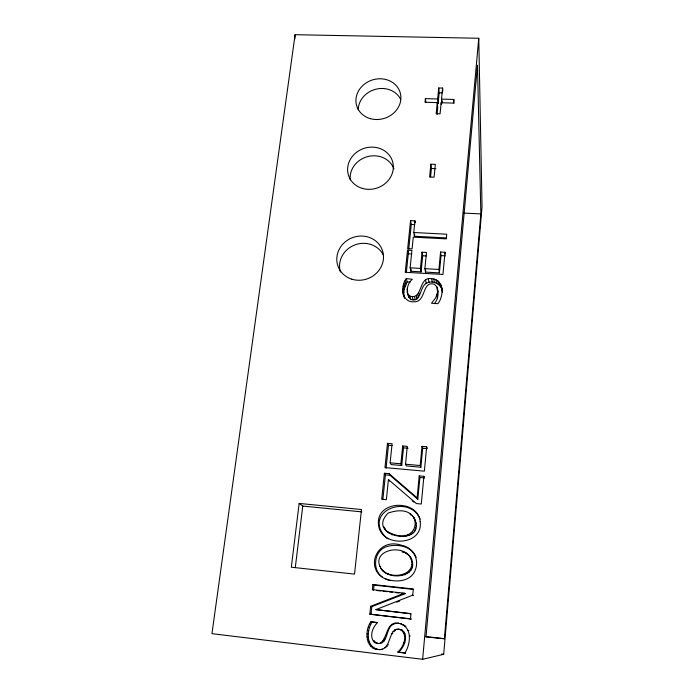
<?xml version="1.0" encoding="UTF-8"?>
<svg xmlns="http://www.w3.org/2000/svg" width="694" height="694" viewBox="0 0 694 694"><rect width="100%" height="100%" fill="white"/><g stroke="black" fill="none" stroke-linecap="round" stroke-linejoin="round"><path stroke-width="1.04" d="M407.265 292.018L408.254 294.464L409.989 296.121C422.984 300.276 418.161 276.143 431.685 278.676C444.203 279.482 444.117 295.982 437.897 303.668L431.547 303.269L435.737 297.769L437.576 292.061L437.055 287.151L434.522 284.332C421.857 280.124 426.342 301.89 414.465 301.769C401.826 303.096 400.013 286.37 406.328 278.572L412.279 279.292C406.606 284.08 405.07 294.048 410.727 299.322C421.397 303.122 419.471 287.229 426.177 283.369C432.839 279.439 442.33 284.393 442.494 292.243M403.787 296.338L404.073 289.415L407.109 281.92L406.328 278.572M404.975 626.222L405.834 626.396L400.655 623.741C412.644 628.174 410.527 644.483 404.784 653.149L397.966 651.918C403.57 646.886 408.029 635.886 401.314 630.065C387.261 624.756 392.752 649.957 379.488 649.584L380.607 649.523C365.634 651.024 363.96 630.95 370.943 621.685L377.345 622.856C372.305 627.662 368.939 637.187 374.708 642.644L378.377 643.555L376.703 642.948M377.224 649.497L378.36 649.437C365.755 647.164 366.441 630.404 372.131 621.893L377.449 622.518M294.803 39.011L295.097 34.7L478.765 38.257L482.052 206.751L443.7 654.303L422.637 659.3L211.948 633.665L295.097 34.7M444.377 638.732L480.847 213.908L477.481 65.201L425.986 636.962L444.377 638.732L425.37 636.493M422.637 659.3L478.765 38.257M423.887 476.344L421.293 504.026L416.357 503.549L388.423 479.554L386.358 499.697L381.7 499.246L384.381 473.256L389.1 473.69L390.071 475.321L417.831 499.264L419.887 477.533L419.202 475.919L423.887 476.344L424.537 477.958L419.887 477.533M426.671 446.754L424.372 471.165L384.97 467.591L387.478 443.353L392.084 443.752L390.132 462.829L391.095 464.564L401.748 465.518L400.88 463.8L402.659 445.982L407.291 446.381L405.53 464.217L406.346 465.934L420.868 467.244L422.672 448.237L422.013 446.346L426.671 446.754L427.287 448.636L422.672 448.237M445.019 252.26L442.937 274.46L405.235 272.274L407.517 250.213L411.924 250.456L410.145 267.815L410.883 271.25L421.076 271.84L420.434 268.404L422.056 252.191L426.48 252.434L424.884 268.656L425.491 272.091L439.38 272.898L441.02 255.6L440.569 252.017L445.019 252.26L445.236 254.047M370.631 606.304L371.819 606.669L405.209 593.682L404.35 593.188L370.631 606.304L369.815 614.164L411.299 619.091L410.501 618.848L410.987 613.635L375.914 609.618L412.722 595.166L413.494 595.643M412.722 595.166L413.303 588.972L372.886 584.513L372.357 589.631L373.519 590.16L374.04 585.094L372.886 584.513M397.922 652.317L398.894 651.831C404.446 646.851 408.853 635.956 402.208 630.195L398.599 629.137M442.607 88.077L441.514 99.095L453.815 99.459L453.468 103.102L441.158 102.738L440.065 113.842L436.162 113.712L437.272 102.617L425.032 102.252L425.405 98.626L437.636 98.982L438.096 103.77L439.181 92.84L438.729 87.973L442.607 88.077L442.859 91.001M417.831 499.264L417.111 497.85L419.202 475.919M420.868 467.244L420.191 465.535L422.013 446.346M439.38 272.898L438.903 269.463L440.569 252.017M442.043 102.886L442.243 100.899M425.491 272.091L425.7 269.949M430.879 164.2L429.603 176.996L434.08 177.187L435.346 164.383L430.879 164.2L431.408 168.477L430.566 176.944M437.636 98.982L438.729 87.973M401.748 465.518L403.5 447.864L402.659 445.982M421.076 271.84L422.681 255.765L422.056 252.191M437.047 114.38L437.741 107.37L437.272 102.617M410.57 220.649L407.673 248.66L412.08 248.894L413.286 237.148L446.277 238.875L446.719 234.216L413.754 232.516L414.951 220.865L410.57 220.649L411.29 224.466L408.757 249.042M371.012 614.45L371.819 606.669M382.862 499.567L385.404 474.887L384.381 473.256M386.09 468.233L388.458 445.262L387.478 443.353M406.337 272.542L408.272 253.787L407.517 250.213M410.883 271.25L411.1 269.099M446.069 237.895L414.457 236.246L414.665 234.138M295.288 567.614L302.775 506.065L299.149 503.419L291.324 567.215L354.53 574.103L361.496 509.535L299.149 503.419M387.373 531.951L386.358 530.858C421.7 552.008 426.992 499.42 388.163 513.083C363.942 537.425 429.43 548.303 413.858 517.429M384.519 572.029C395.632 579.872 418.699 573.348 410.102 556.814C421.536 575.048 392.674 581.633 382.351 570.347C368.635 552.372 398.694 543.072 409.243 555.668L406.233 553.083M434.435 303.703C438.001 299.504 438.782 293.788 437.472 288.557M395.701 623.507C385.083 625.155 389.343 641.69 379.618 643.485C388.241 639.001 385.517 620.236 399.232 623.412L394.747 623.307M396.751 602.219L399.709 601.056M404.784 653.149L405.643 653.045L398.859 652.23M397.966 651.918L398.894 651.831M381.509 649.28L382.611 649.22M374.873 648.959L376.027 648.899M384.892 647.623L385.951 647.58M372.765 647.944L373.945 647.892M377.241 643.555L380.728 643.477M386.272 646.331L387.321 646.296M370.917 646.444L372.114 646.418M399.518 629.284L396.343 629.189M387.417 644.804L388.458 644.795M369.329 644.474L370.535 644.466M374.708 642.644L375.862 642.644L374.031 640.614M381.527 642.635L382.62 642.635M403.882 642.687L404.749 642.696M368.08 642.158L369.303 642.167M383.027 641.048L384.103 641.074M439.181 92.84L442.061 92.918M367.282 639.616L368.514 639.651M431.408 168.477L435.832 168.659M384.181 638.775L385.248 638.818M463.566 213.075L480.847 213.908M411.29 224.466L414.76 224.639M366.935 636.858L368.167 636.919M408.272 253.787L411.768 253.987M441.02 255.6L445.444 255.843M422.681 255.765L426.194 255.956M410.145 267.815L420.434 268.404M424.884 268.656L438.903 269.463M407.109 281.92L410.067 282.102M367.039 633.874L368.271 633.96M388.458 445.262L392.11 445.583M403.5 447.864L408.089 448.263M409.399 635.964L410.215 636.042M390.132 462.829L400.88 463.8M405.53 464.217L420.191 465.535M385.404 474.887L390.071 475.321M404.463 635.227L405.331 635.305M391.824 633.622L392.813 633.717M302.775 506.065L361.817 511.877M367.56 630.456L368.783 630.577M374.04 585.094L413.017 589.388M372.357 589.631L404.35 593.188M376.686 590.516L380.911 590.984M383.027 591.219L387.252 591.687M389.36 591.921L392.535 592.277M395.701 592.633L398.868 592.98M402.034 593.335L405.209 593.682M404.029 633.535L404.897 633.639M410.727 613.808L375.914 609.618M369.815 614.164L410.501 618.848M392.995 631.375L393.975 631.497L395.45 630.057L394.496 629.918M441.558 654.043L443.7 654.303M403.327 632.104L404.203 632.217M368.41 627.272L369.624 627.428M401.314 630.065L402.208 630.195M408.003 630.404L408.835 630.534M369.546 624.34L370.743 624.531M370.943 621.685L372.131 621.893M391.694 624.47L392.683 624.661M402.936 624.765L403.813 624.947M398.304 623.212L401.557 623.932M402.026 551.921L404.394 552.641L403.544 551.747M384.832 578.458C395.407 583.203 412.123 581.763 415.706 568.733C419.193 558.566 412.436 547.132 401.809 545.354C375.176 536.037 362.164 573.261 389.889 580.496M405.287 553.083L407.066 553.968M386.471 537.954L388.146 538.891M382.351 570.347L385.56 572.732M387.252 573.391L388.267 574.085M380.685 568.317L383.418 571.067M379.609 566.096L380.702 566.851M401.288 574.936L402.173 575.604M404.203 574.172L405.053 574.858M406.693 572.94L407.517 573.634M385.786 537.364C362.086 511.999 408.723 492.705 420.182 519.103M412.193 500.712L413.824 502.109M389.1 473.69L417.111 497.85M382.498 577.174C372.01 570.19 373.814 551.799 385.491 547.037C396.118 543.211 411.62 545.718 416.157 557.343M408.714 571.292L409.529 572.003M410.241 569.306L411.03 570.034M411.264 566.972L412.045 567.718M411.785 564.291L412.557 565.072M411.776 561.559L412.557 562.366M411.212 559.069L411.993 559.893M384.71 528.871L385.743 529.99L385.031 528.55M388.51 532.498L389.508 533.573M383.643 526.703L384.684 527.83M391.216 533.825L392.188 534.892M414.604 518.652L412.201 515.451M408.428 554.792L410.891 557.664M405.14 535.256L405.981 536.315M408.029 534.493L408.835 535.56M410.492 533.27L411.282 534.345M412.496 531.647L413.268 532.74M414.006 529.687L414.76 530.797M415.021 527.388L415.758 528.516M415.533 524.751L416.27 525.913M388.423 479.554L389.403 481.124M410.024 513.786L410.813 515.043M415.524 522.079L416.261 523.259M414.969 519.633L415.706 520.838M437.55 290.439L437.966 291.836M403.093 293.892L403.7 296.303M402.746 291.575L403.552 294.803M403.847 296L404.446 298.403M402.815 289.042L403.622 292.304M403.275 286.136L404.073 289.415M404.029 283.412L404.828 286.717M407.17 288.999L407.742 291.437M405.062 280.888L405.843 284.21M408.254 294.464L409.009 297.674M409.989 296.121L410.727 299.322M412.34 296.78L413.06 299.973M414.535 296.616L415.238 299.808M416.296 295.809L416.981 299.019M408.055 250.456L408.428 252.252M417.675 294.412L418.352 297.631M418.734 292.443L419.393 295.679M413.754 232.516L414.457 236.246M414.951 220.865L415.29 222.774M425.578 280.029L426.177 283.369M428.389 278.91L428.961 282.267M431.685 278.676L432.223 282.033M433.863 279.023L434.383 282.371M436.986 294.881L437.48 298.108M435.979 279.786L436.483 283.135M437.055 287.151L437.428 289.615M437.879 280.931L438.365 284.271M439.423 282.397L439.892 285.728M440.716 284.332L441.176 287.646M442.043 288.964L442.382 291.419M441.601 286.466L442.052 289.762M425.405 98.626L425.856 102.443M441.158 102.738L441.332 104.638M441.514 99.095L441.861 102.929M453.815 99.459L454.076 103.293M340.416 272.031A23.145 21.54 -20.9 0 1 354.617 245.008A23.145 21.54 -20.9 0 1 383.418 255.21M350.218 179.85A22.685 20.56 -18.7 0 1 367.924 156.532A22.685 20.56 -18.7 0 1 393.923 168.876M358.234 109.843A22.329 19.822 -17.8 0 1 375.723 89.257A22.329 19.822 -17.8 0 1 400.481 98.999M420.156 521.428C423.722 546.334 380.772 547.826 378.551 524.976C375.194 500.174 417.849 498.648 420.156 521.428M370.492 118.683A22.729 20.109 -17.9 0 0 400.603 94.401A22.729 20.109 -17.9 0 0 364.142 84.364A22.729 20.109 -17.9 0 0 370.492 118.683M362.381 188.404A23.093 20.872 -18.8 0 0 393.047 163.558A23.093 20.872 -18.8 0 0 355.996 152.741A23.093 20.872 -18.8 0 0 362.381 188.404M351.815 279.17A23.57 21.887 -21 0 0 383.209 253.562A23.57 21.887 -21 0 0 345.404 241.712A23.57 21.887 -21 0 0 351.815 279.17"/></g></svg>
